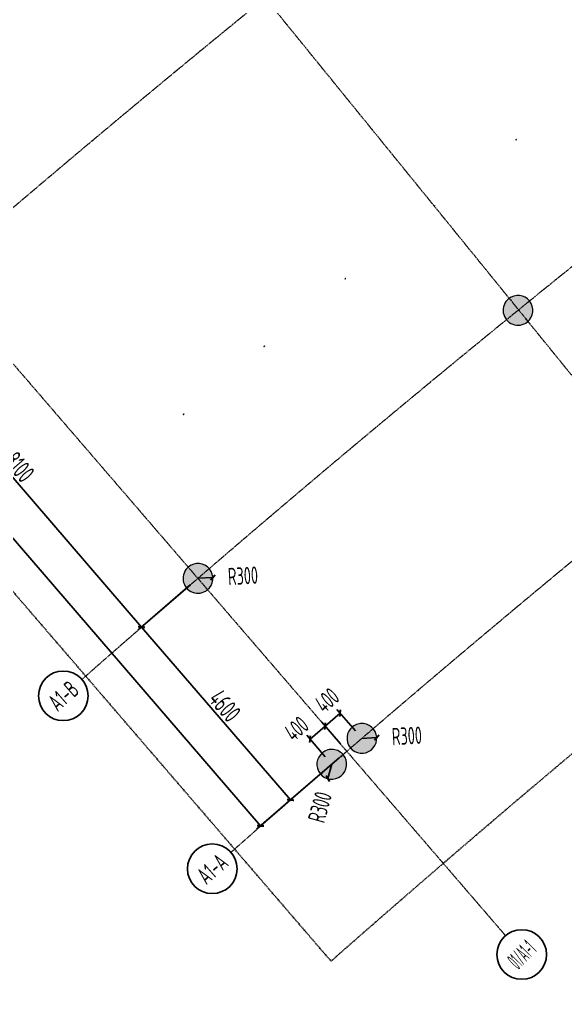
# Model space of a CAD drawing. Header units: millimetres. Extents: x 0 to 12095980, y -6694179 to 0.
# Drawn here: x 11583493 to 11594505, y -6480035 to -6460484 of the extents above; entities that cross this region are included whole.
import ezdxf
from ezdxf.enums import TextEntityAlignment as Align

# ---------------------------------------------------------------- set-up
doc = ezdxf.new("R2010")
doc.units = ezdxf.units.MM
doc.header["$LTSCALE"] = 10
doc.linetypes.add('A1-RG-AXIS$0$CENTER', pattern=[50.8, 31.75, -6.35, 6.35, -6.35])
doc.linetypes.add('A1-RI-F2$0$HIDDEN2', pattern=[0.1875, 0.125, -0.0625])
for name, color, linetype in [('A1-RG-AXIS$0$A-COLU-HATH', 8, 'Continuous'), ('A1-RG-AXIS$0$A-COLUMN', 7, 'Continuous'), ('A1-RG-AXIS$0$A-DETL-PEN0', 247, 'Continuous'), ('A1-RG-AXIS$0$A-DIMS-100', 1, 'Continuous'), ('A1-RG-AXIS$0$A-SYMB-NAME', 13, 'Continuous'), ('A1-RI-F2$0$A-DIMS-1：100', 1, 'Continuous'), ('A1-RI-F2$0$A-FUZHUXIAN', 55, 'A1-RI-F2$0$HIDDEN2'), ('A1-RI-F2$0$A-TEXT1', 4, 'Continuous')]:
    doc.layers.add(name, color=color, linetype=linetype)
doc.layers.add('A1-RG-AXIS$0$A-GRID', color=1, linetype='A1-RG-AXIS$0$CENTER', lineweight=9)
doc.styles.add('A1-RG-AXIS$0$A1-RG-AXIS$0$XD2008', font='xd-hzs.shx', dxfattribs={"width": 0.7, "bigfont": 'xd-hztxt.shx'})
doc.styles.add('A1-RG-AXIS$0$XD2008', font='xd-hzs.shx', dxfattribs={"width": 0.7, "bigfont": 'xd-hztxt.shx'})
doc.styles.add('A1-RI-F2$0$ECADI', font='gbeitc.shx', dxfattribs={"width": 0.7, "bigfont": 'gbcbig.shx'})
doc.styles.add('A1-RI-F2$0$XD2008', font='xd-hzs.shx', dxfattribs={"width": 0.7, "bigfont": 'xd-hztxt.shx'})
doc.dimstyles.new('A1-RG-AXIS$0$XD100$0', dxfattribs={"dimscale": 100, "dimtxt": 5.5, "dimasz": 1, "dimexe": 1, "dimexo": 2, "dimgap": 0.5, "dimtad": 1, "dimdec": 0, "dimdsep": 46, "dimtxsty": 'A1-RG-AXIS$0$XD2008', "dimblk": 'A1-RG-AXIS$0$_ArchTick', "dimblk1": 'A1-RG-AXIS$0$_ArchTick', "dimblk2": 'A1-RG-AXIS$0$_ArchTick', "dimsah": 1, "dimcen": 2.5, "dimclrt": 4, "dimazin": 0, "dimtfac": 1, "dimtdec": 0, "dimtix": 1, "dimtmove": 0, "dimatfit": 3, "dimfxl": 1, "dimtolj": 1, "dimtzin": 0, "dimarcsym": 0})
doc.dimstyles.new('A1-RI-F2$0$XD100', dxfattribs={"dimscale": 100, "dimtxt": 3.5, "dimasz": 1, "dimexe": 1, "dimexo": 2, "dimgap": 1, "dimtad": 1, "dimdec": 0, "dimdsep": 46, "dimtxsty": 'A1-RI-F2$0$XD2008', "dimblk": 'A1-RI-F2$0$_ArchTick', "dimcen": 2.5, "dimclrd": 1, "dimclre": 1, "dimclrt": 4, "dimaunit": 1, "dimadec": 0, "dimazin": 0, "dimtfac": 1, "dimtdec": 0, "dimtix": 1, "dimtmove": 2, "dimatfit": 3, "dimfxl": 1, "dimtolj": 1, "dimtzin": 0, "dimarcsym": 0})
doc.dimstyles.new('A1-RI-F2$0$XD100$0', dxfattribs={"dimscale": 100, "dimtxt": 3.5, "dimasz": 2, "dimexe": 1, "dimexo": 2, "dimgap": 1, "dimtad": 1, "dimdec": 0, "dimdsep": 46, "dimtxsty": 'A1-RI-F2$0$XD2008', "dimblk1": 'A1-RI-F2$0$_ArchTick', "dimblk2": 'A1-RI-F2$0$_ArchTick', "dimsah": 1, "dimcen": 2.5, "dimclrd": 1, "dimclre": 1, "dimclrt": 4, "dimaunit": 1, "dimadec": 0, "dimazin": 0, "dimtfac": 1, "dimtdec": 0, "dimtix": 1, "dimtmove": 2, "dimatfit": 3, "dimfxl": 1, "dimtolj": 1, "dimtzin": 0, "dimarcsym": 0})

# ---------------------------------------------------------------- blocks, each defined once
blk = doc.blocks.new('A1-RI-F2$0$_ArchTick')
at = {"color": 0, "linetype": 'ByBlock', "const_width": 0.4}
blk.add_lwpolyline([(-0.5, -0.5), (0.5, 0.5)], dxfattribs=at)
blk = doc.blocks.new('*D49')
at = {"layer": 'A1-RI-F2$0$A-DIMS-1：100', "color": 1, "linetype": 'ByBlock', "lineweight": -2, "transparency": 16777216}
blk.add_line((11587093, -6471747), (11587393, -6471731), dxfattribs=at)
at = {"layer": 'A1-RI-F2$0$A-DIMS-1：100', "color": 1, "linetype": 'ByBlock', "lineweight": -2, "transparency": 16777216, "xscale": 100, "yscale": 100, "zscale": 100, "rotation": 3.206619954607961}
blk.add_blockref('A1-RI-F2$0$_ArchTick', (11587393, -6471731), dxfattribs=at)
at = {"layer": 'A1-RI-F2$0$A-DIMS-1：100', "color": 4, "linetype": 'ByBlock', "transparency": 16777216, "insert": (11588000, -6471697), "char_height": 350, "attachment_point": 5, "rotation": 3.2066, "style": 'A1-RI-F2$0$XD2008'}
blk.add_mtext('\\A1;R300', dxfattribs=at)
blk = doc.blocks.new('*D50')
at = {"layer": 'A1-RI-F2$0$A-DIMS-1：100', "color": 1, "linetype": 'ByBlock', "lineweight": -2, "transparency": 16777216}
blk.add_line((11590398, -6474972), (11590698, -6474956), dxfattribs=at)
at = {"layer": 'A1-RI-F2$0$A-DIMS-1：100', "color": 1, "linetype": 'ByBlock', "lineweight": -2, "transparency": 16777216, "xscale": 100, "yscale": 100, "zscale": 100, "rotation": 3.206619953859284}
blk.add_blockref('A1-RI-F2$0$_ArchTick', (11590698, -6474956), dxfattribs=at)
at = {"layer": 'A1-RI-F2$0$A-DIMS-1：100', "color": 4, "linetype": 'ByBlock', "transparency": 16777216, "insert": (11591305, -6474922), "char_height": 350, "attachment_point": 5, "rotation": 3.2066, "style": 'A1-RI-F2$0$XD2008'}
blk.add_mtext('\\A1;R300', dxfattribs=at)
blk = doc.blocks.new('*D51')
at = {"layer": 'A1-RI-F2$0$A-DIMS-1：100', "color": 1, "linetype": 'ByBlock', "lineweight": -2, "transparency": 16777216}
blk.add_line((11589792, -6475494), (11589712, -6475783), dxfattribs=at)
at = {"layer": 'A1-RI-F2$0$A-DIMS-1：100', "color": 1, "linetype": 'ByBlock', "lineweight": -2, "transparency": 16777216, "xscale": 100, "yscale": 100, "zscale": 100, "rotation": 254.4454445452316}
blk.add_blockref('A1-RI-F2$0$_ArchTick', (11589712, -6475783), dxfattribs=at)
at = {"layer": 'A1-RI-F2$0$A-DIMS-1：100', "color": 4, "linetype": 'ByBlock', "transparency": 16777216, "insert": (11589552, -6476358), "char_height": 350, "attachment_point": 5, "rotation": 74.4454, "style": 'A1-RI-F2$0$XD2008'}
blk.add_mtext('\\A1;R300', dxfattribs=at)
blk = doc.blocks.new('*D52')
at = {"layer": 'A1-RI-F2$0$A-DIMS-1：100', "color": 1, "linetype": 'ByBlock', "lineweight": -2, "transparency": 16777216}
for p, q in [((11590267, -6474822), (11589893, -6474388)), ((11589958, -6474464), (11589655, -6474725)), ((11589964, -6475083), (11589590, -6474649))]:
    blk.add_line(p, q, dxfattribs=at)
at = {"layer": 'A1-RI-F2$0$A-DIMS-1：100', "color": 1, "linetype": 'ByBlock', "lineweight": -2, "transparency": 16777216, "xscale": 100, "yscale": 100, "zscale": 100}
for p, rotation in [((11589958, -6474464), 40.74747068069637), ((11589655, -6474725), 220.7474706806964)]:
    blk.add_blockref('A1-RI-F2$0$_ArchTick', p, dxfattribs=dict(at, rotation=rotation))
at = {"layer": 'A1-RI-F2$0$A-DIMS-1：100', "color": 4, "linetype": 'ByBlock', "transparency": 16777216, "insert": (11589694, -6474203), "char_height": 350, "attachment_point": 5, "rotation": 40.7475, "style": 'A1-RI-F2$0$XD2008'}
blk.add_mtext('\\A1;400', dxfattribs=at)
blk = doc.blocks.new('*D53')
at = {"layer": 'A1-RI-F2$0$A-DIMS-1：100', "color": 1, "linetype": 'ByBlock', "lineweight": -2, "transparency": 16777216}
for p, q in [((11589352, -6474986), (11589655, -6474725)), ((11589964, -6475083), (11589590, -6474649)), ((11589661, -6475344), (11589287, -6474910))]:
    blk.add_line(p, q, dxfattribs=at)
at = {"layer": 'A1-RI-F2$0$A-DIMS-1：100', "color": 1, "linetype": 'ByBlock', "lineweight": -2, "transparency": 16777216, "xscale": 100, "yscale": 100, "zscale": 100}
for p, rotation in [((11589655, -6474725), 40.7474706812468), ((11589352, -6474986), 220.7474706812468)]:
    blk.add_blockref('A1-RI-F2$0$_ArchTick', p, dxfattribs=dict(at, rotation=rotation))
at = {"layer": 'A1-RI-F2$0$A-DIMS-1：100', "color": 4, "linetype": 'ByBlock', "transparency": 16777216, "insert": (11589078, -6474776), "char_height": 350, "attachment_point": 5, "rotation": 40.7475, "style": 'A1-RI-F2$0$XD2008'}
blk.add_mtext('\\A1;400', dxfattribs=at)
blk = doc.blocks.new('A1-RG-AXIS$0$_ArchTick')
at = {"color": 0, "linetype": 'ByBlock', "const_width": 0.4}
blk.add_lwpolyline([(-0.5, -0.5), (0.5, 0.5)], dxfattribs=at)
blk = doc.blocks.new('*D717')
at = {"layer": 'A1-RG-AXIS$0$A-DIMS-100', "color": 0, "lineweight": -2, "transparency": 16777216}
for p, q in [((11571862, -6454379), (11570195, -6455815)), ((11570271, -6455750), (11588352, -6476735)), ((11589943, -6475365), (11588276, -6476801))]:
    blk.add_line(p, q, dxfattribs=at)
at = {"layer": 'A1-RG-AXIS$0$A-DIMS-100', "color": 0, "lineweight": -2, "transparency": 16777216, "xscale": 100, "yscale": 100, "zscale": 100}
for p, rotation in [((11570271, -6455750), 130.7474706807866), ((11588352, -6476735), 310.7474706807866)]:
    blk.add_blockref('A1-RG-AXIS$0$_ArchTick', p, dxfattribs=dict(at, rotation=rotation))
at = {"layer": 'A1-RG-AXIS$0$A-DIMS-100', "color": 4, "transparency": 16777216, "insert": (11579491, -6466088), "char_height": 375, "attachment_point": 5, "rotation": 310.7475, "style": 'A1-RG-AXIS$0$XD2008'}
blk.add_mtext('\\A1;27700', dxfattribs=at)
blk = doc.blocks.new('*D718')
at = {"layer": 'A1-RG-AXIS$0$A-DIMS-100', "color": 0, "lineweight": -2, "transparency": 16777216}
for p, q in [((11581653, -6465743), (11580592, -6466657)), ((11580668, -6466592), (11585954, -6472729)), ((11586939, -6471880), (11585878, -6472794))]:
    blk.add_line(p, q, dxfattribs=at)
at = {"layer": 'A1-RG-AXIS$0$A-DIMS-100', "color": 0, "lineweight": -2, "transparency": 16777216, "xscale": 100, "yscale": 100, "zscale": 100}
for p, rotation in [((11580668, -6466592), 130.7384765822796), ((11585954, -6472729), 310.7384765822796)]:
    blk.add_blockref('A1-RG-AXIS$0$_ArchTick', p, dxfattribs=dict(at, rotation=rotation))
at = {"layer": 'A1-RG-AXIS$0$A-DIMS-100', "color": 4, "transparency": 16777216, "insert": (11583491, -6469505), "char_height": 375, "attachment_point": 5, "rotation": 310.7385, "style": 'A1-RG-AXIS$0$XD2008'}
blk.add_mtext('\\A1;8100', dxfattribs=at)
blk = doc.blocks.new('*D723')
at = {"layer": 'A1-RG-AXIS$0$A-DIMS-100', "color": 0, "lineweight": -2, "transparency": 16777216}
for p, q in [((11586940, -6471880), (11585878, -6472794)), ((11585954, -6472729), (11588957, -6476214)), ((11589943, -6475365), (11588881, -6476279))]:
    blk.add_line(p, q, dxfattribs=at)
at = {"layer": 'A1-RG-AXIS$0$A-DIMS-100', "color": 0, "lineweight": -2, "transparency": 16777216, "xscale": 100, "yscale": 100, "zscale": 100}
for p, rotation in [((11585954, -6472729), 130.7474706807819), ((11588957, -6476214), 310.7474706807819)]:
    blk.add_blockref('A1-RG-AXIS$0$_ArchTick', p, dxfattribs=dict(at, rotation=rotation))
at = {"layer": 'A1-RG-AXIS$0$A-DIMS-100', "color": 4, "transparency": 16777216, "insert": (11587635, -6474316), "char_height": 375, "attachment_point": 5, "rotation": 310.7475, "style": 'A1-RG-AXIS$0$XD2008'}
blk.add_mtext('\\A1;4600', dxfattribs=at)
blk = doc.blocks.new('A1-RG-AXIS$0$Round Column1 - 600 mm Diameter-1418243-一层平面 校行政中心 FIRST FLOOR PLAN')
at = {"layer": 'A1-RG-AXIS$0$A-COLUMN', "lineweight": 9}
for start, end in [(90, 180), (0, 90), (180, 0)]:
    blk.add_arc((0, 0), 300, start, end, dxfattribs=at)
blk = doc.blocks.new('A1-RG-AXIS$0$colu')
at = {"layer": 'A1-RG-AXIS$0$A-COLU-HATH', "linetype": 'ByBlock'}
for points in [[(11593781, -6466160, 0.414214), (11593359, -6466113, 0.414214), (11593311, -6466534, 1)], [(11587327, -6471561, 0.414214), (11586906, -6471514, 0.414214), (11586858, -6471935, 1)], [(11590632, -6474786, 0.414214), (11590210, -6474738, 0.414214), (11590163, -6475160, 1)], [(11590026, -6475308, 0.414214), (11589604, -6475260, 0.414214), (11589556, -6475682, 1)]]:
    blk.add_hatch(color=256, dxfattribs=at).paths.add_polyline_path(points)
at = {"layer": 'A1-RG-AXIS$0$A-COLUMN'}
for p, rotation in [((11593546, -6466347), 309.0484412447464), ((11587092, -6471748), 309.0484412447464), ((11590397, -6474973), 38.53871039790133), ((11589791, -6475495), 38.53871039790133)]:
    blk.add_blockref('A1-RG-AXIS$0$Round Column1 - 600 mm Diameter-1418243-一层平面 校行政中心 FIRST FLOOR PLAN', p, dxfattribs=dict(at, rotation=rotation))
blk = doc.blocks.new('A1-RG-AXIS$0$A1zhouhao')
at = {"color": 13}
blk.add_circle((11937809, -6402822), 500, dxfattribs=at)
at = {"style": 'A1-RG-AXIS$0$A1-RG-AXIS$0$XD2008', "width": 0.7}
blk.add_attdef('GRID', text='', height=500, dxfattribs=at).set_placement((11937809, -6402822), align=Align.MIDDLE)
blk = doc.blocks.new('A1-RG-AXIS')
at = {"layer": 'A1-RG-AXIS$0$A-DETL-PEN0', "linetype": 'A1-RG-AXIS$0$CENTER'}
for p, q in [((11583957.5, -6468111.7), (11583970.5, -6468126.8)), ((11585184.1, -6469535.4), (11585197.2, -6469550.5)), ((11586410.8, -6470959.1), (11586423.8, -6470974.2)), ((11587637.4, -6472382.8), (11587650.4, -6472397.9)), ((11588864, -6473806.5), (11588877.1, -6473821.7))]:
    blk.add_line(p, q, dxfattribs=at)
for centre, radius, start, end in [((11778731.3, -6694179.2), 301700, 129.547357, 129.551155), ((11778731.2, -6694179.2), 301700, 129.958789, 129.962588), ((11778731.3, -6694179.2), 296300.1, 128.68883, 128.692697), ((11778731.2, -6694179.1), 296300, 129.099962, 129.103829), ((11778731.2, -6694179.1), 296300, 129.547334, 129.551202), ((11593556.7, -6466338.6), 300, 127.03818, 130.85862), ((11593556.7, -6466338.6), 250, 126.6252, 131.21011), ((11778731.2, -6694179.2), 293600, 129.099944, 129.103847), ((11593556.7, -6466338.6), 250, 306.99369, 311.5786), ((11593556.7, -6466338.6), 300, 307.34518, 311.16562), ((11778731.3, -6694179.2), 296300, 129.958755, 129.962622), ((11778731.2, -6694179.1), 293600, 129.547323, 129.551226), ((11778731.3, -6694179.2), 296300, 130.370175, 130.374043), ((11778731.3, -6694179.2), 293600.1, 129.958737, 129.96264), ((11778731.2, -6694179.2), 293600, 130.370151, 130.374054), ((11778731.2, -6694179.2), 289000, 129.958706, 129.962671), ((11778731.2, -6694179.1), 289000, 130.370109, 130.374074), ((11589790.5, -6475495.8), 250, 37.374, 41.95357), ((11589790.5, -6475495.8), 300, 37.93654, 41.75232), ((11778731.4, -6694179.3), 289000.3, 130.745331, 130.746217), ((11589790.5, -6475495.8), 300, 219.74011, 223.5559), ((11589790.5, -6475495.8), 250, 219.53886, 224.11843)]:
    blk.add_arc(centre, radius, start, end, dxfattribs=at)
at = {"layer": 'A1-RG-AXIS$0$A-GRID', "ltscale": 0.05}
for points in [[(11690526.8, -6414141.5, 0.1045274), (11584753.6, -6473784.9)], [(11691982.8, -6418505.6, 0.1046378), (11587756.3, -6477270.1)]]:
    blk.add_lwpolyline(points, format="xyb", dxfattribs=at)
at = {"layer": 'A1-RG-AXIS$0$A-GRID', "linetype": 'A1-RG-AXIS$0$CENTER', "ltscale": 0.05}
for points in [[(11599551.6, -6473713.4), (11573311.8, -6441427.7)], [(11566139, -6447430.3), (11593295, -6478949.3)]]:
    blk.add_lwpolyline(points, dxfattribs=at)
blk.add_arc((11778731.9, -6694178.6), 308600, 107.574373, 131.323037, dxfattribs=at)
at = {"layer": 'A1-RG-AXIS$0$A-GRID', "ltscale": 0.05}
blk.add_arc((11778731.9, -6694178.6), 301700, 107.53359, 131.336201, dxfattribs=at)
at = {"layer": 'A1-RG-AXIS$0$A-COLU-HATH', "linetype": 'ByBlock'}
blk.add_blockref('A1-RG-AXIS$0$colu', (0, 0), dxfattribs=at)
at = {"layer": 'A1-RG-AXIS$0$A-SYMB-NAME', "linetype": 'ByBlock'}
ref = blk.add_blockref('A1-RG-AXIS$0$A1zhouhao', (-1609747.2, -9543720.7), dxfattribs=dict(at, rotation=41.30365689134357))
ref.add_attrib('GRID', 'A1-B', dxfattribs={"layer": '0', "color": 4, "height": 350, "rotation": 41.30366, "style": 'A1-RG-AXIS$0$A1-RG-AXIS$0$XD2008', "width": 0.7}).set_placement((11584378, -6474115), align=Align.MIDDLE)
ref = blk.add_blockref('A1-RG-AXIS$0$A1zhouhao', (-1601497, -9569672.9), dxfattribs=dict(at, rotation=41.40123716388947))
ref.add_attrib('GRID', 'A1-A', dxfattribs={"layer": '0', "color": 4, "height": 350, "rotation": 41.40124, "style": 'A1-RG-AXIS$0$A1-RG-AXIS$0$XD2008', "width": 0.7}).set_placement((11587381.3, -6477600.8), align=Align.MIDDLE)
ref = blk.add_blockref('A1-RG-AXIS$0$A1zhouhao', (-1351671.6, -10470168.5), dxfattribs=dict(at, rotation=45.34055043234279))
ref.add_attrib('GRID', '01/A1-1', dxfattribs={"layer": '0', "color": 4, "height": 350, "rotation": 45.34055, "style": 'A1-RG-AXIS$0$A1-RG-AXIS$0$XD2008', "width": 0.4}).set_placement((11593621.4, -6479328.1), align=Align.MIDDLE)
at = {"layer": 'A1-RG-AXIS$0$A-DIMS-100'}
for p1, p2, distance, picture, middle in [((11572013.5, -6454248.7), (11590094, -6475234), -2300, '*D717', (11579491.2, -6466087.6)), ((11581804.9, -6465612.2), (11587091, -6471749.5), -1500.7, '*D718', (11583490.9, -6469505.2)), ((11587091.5, -6471749.1), (11590094, -6475234), -1501.3, '*D723', (11587635.3, -6474316.5))]:
    dim = blk.add_aligned_dim(p1=p1, p2=p2, distance=distance, dimstyle='A1-RG-AXIS$0$XD100$0', override={"dimtxt": 3.75}, dxfattribs=at)
    dim.commit()
    dim.dimension.update_dxf_attribs({"geometry": picture, "text_midpoint": middle})
blk = doc.blocks.new('A1-RI-F2')
at = {"layer": 'A1-RI-F2$0$A-FUZHUXIAN', "ltscale": 15}
blk.add_lwpolyline([(11697385.2, -6408952.1, 0.0114998), (11684356.2, -6412994.1), (11685659.5, -6416881.5, 0.0845607), (11599102.5, -6463333.2), (11592167, -6454412), (11594287.7, -6452776.4, 0), (11592699.6, -6450703.6, 0.0170298), (11576443.9, -6463978.8), (11589775.5, -6479462.1, -0.111917), (11700888.4, -6418975.6, -0.111917)], format="xyb", dxfattribs=at)
at = {"linetype": 'ByBlock'}
blk.add_blockref('A1-RG-AXIS', (0, 0), dxfattribs=at)
at = {"layer": 'A1-RI-F2$0$A-TEXT1', "style": 'A1-RI-F2$0$ECADI', "width": 0.7}
for tag, p in [('（-0.050）', (11749732.1, -6422418.7)), ('（结构标高）', (11757640.8, -6422418.7))]:
    blk.add_attdef(tag, p, '', height=375, dxfattribs=at)
at = {"layer": 'A1-RI-F2$0$A-DIMS-1：100', "color": 3, "linetype": 'ByBlock'}
for center, mpoint, picture, middle in [((11587093.5, -6471747.5), (11587393, -6471730.7), '*D49', (11588000.4, -6471696.7)), ((11590398.2, -6474972.3), (11590697.8, -6474955.6), '*D50', (11591305.1, -6474921.5)), ((11589792, -6475494.3), (11589711.5, -6475783.3), '*D51', (11589551.7, -6476357.5))]:
    dim = blk.add_radius_dim(center=center, mpoint=mpoint, dimstyle='A1-RI-F2$0$XD100', override={"dimblk1": 'A1-RI-F2$0$_ArchTick', "dimblk2": 'A1-RI-F2$0$_ArchTick', "dimsah": 1}, dxfattribs=at)
    dim.commit()
    dim.dimension.update_dxf_attribs({"geometry": picture, "text_midpoint": middle, "dimtype": 132})
for p1, angle, picture, middle in [((11590397.2, -6474973.1), 220.74747, '*D52', (11589693.6, -6474203.5)), ((11589791.2, -6475495.3), 40.74747, '*D53', (11589077.6, -6474775.9))]:
    dim = blk.add_linear_dim(base=(11589655.3, -6474724.8), p1=p1, p2=(11590094.2, -6475234.2), angle=angle, dimstyle='A1-RI-F2$0$XD100$0', override={"dimasz": 1}, dxfattribs=at)
    dim.commit()
    dim.dimension.update_dxf_attribs({"geometry": picture, "text_midpoint": middle, "dimtype": 129})

msp = doc.modelspace()

# ---------------------------------------------------------------- block references
msp.add_blockref('A1-RI-F2', (0, 0))

doc.saveas('drawing.dxf')
